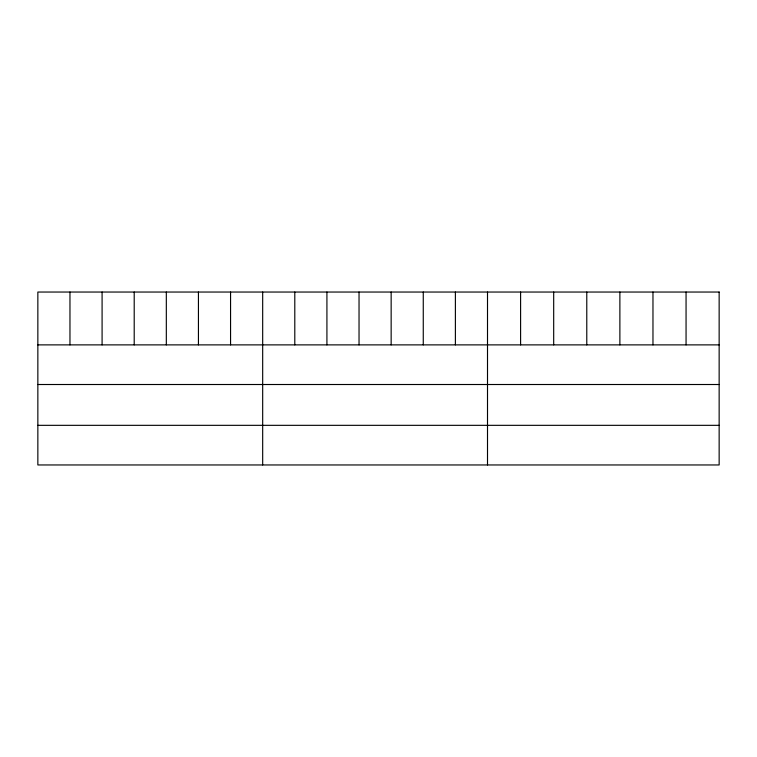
<?xml version="1.0" encoding="UTF-8"?>
<svg xmlns="http://www.w3.org/2000/svg" width="757" height="757" viewBox="0 0 757 757"><rect width="100%" height="100%" fill="white"/><g stroke="black" fill="none" stroke-linecap="round" stroke-linejoin="round"><path stroke-width="1.14" d="M37.85 344.88L719.15 344.88M37.85 384.509L719.15 384.509M37.85 425.33L719.15 425.33M686.06 292.041L686.06 344.88M652.969 292.041L652.969 344.88M619.879 292.041L619.879 344.88M586.779 292.041L586.779 344.88M553.689 292.041L553.689 344.88M520.598 292.041L520.598 344.88M487.508 292.041L487.508 464.959M455.392 292.041L455.392 344.88M423.267 292.041L423.267 344.88M391.151 292.041L391.151 344.88M359.036 292.041L359.036 344.88M326.92 292.041L326.92 344.88M294.795 292.041L294.795 344.88M262.679 292.041L262.679 464.959M230.563 292.041L230.563 344.88M198.438 292.041L198.438 344.88M166.322 292.041L166.322 344.88M134.207 292.041L134.207 344.88M102.091 292.041L102.091 344.88M69.966 292.041L69.966 344.88M719.15 292.041L37.85 292.041L37.85 464.959L719.15 464.959L719.15 292.041"/></g></svg>
